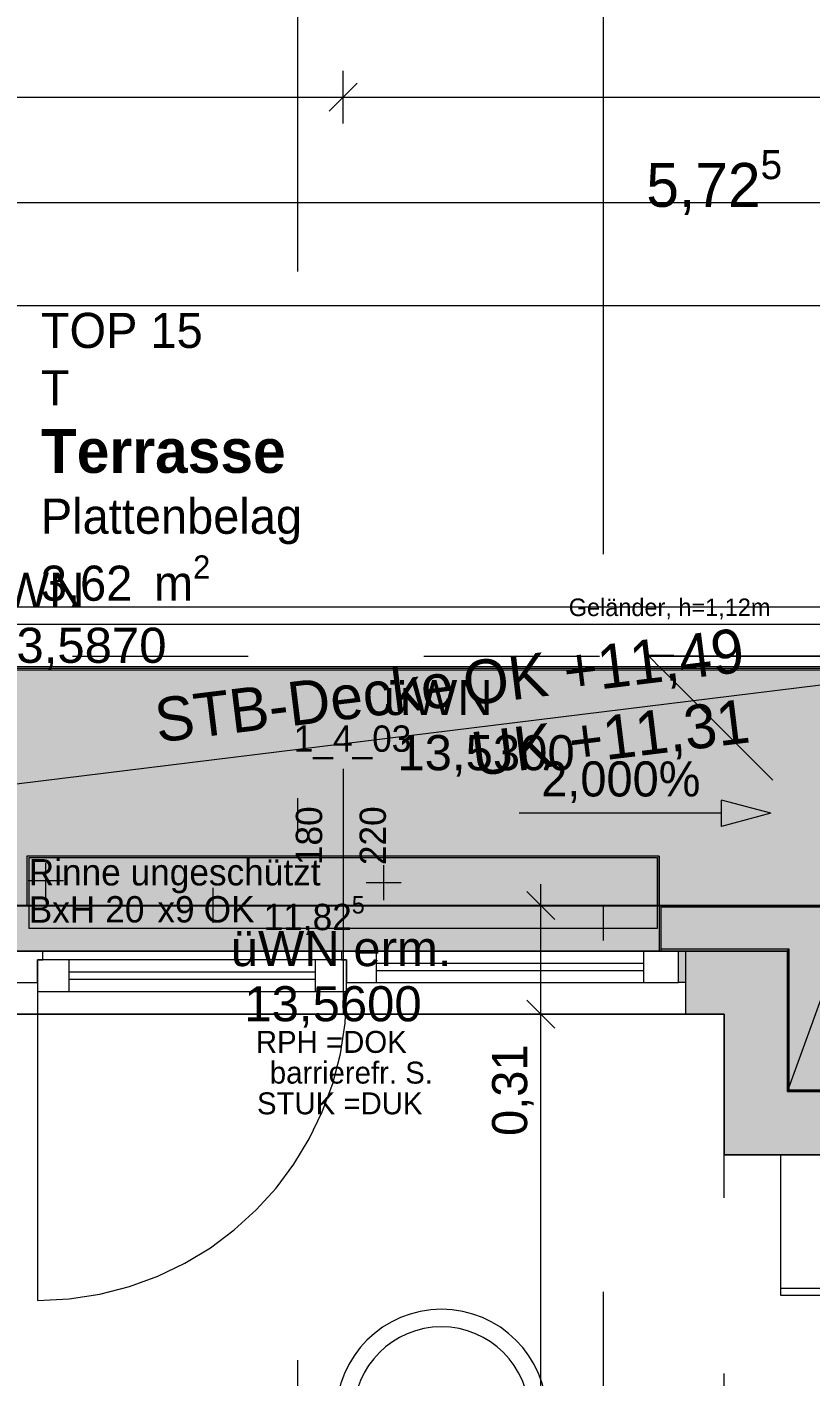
# Model space of a CAD drawing. Header units: metres. Extents: x -3 to 171, y -23 to 41.
# Drawn here: x 10.36 to 12.589, y -1.34 to 2.501 of the extents above; entities that cross this region are included whole.
import ezdxf

# ---------------------------------------------------------------- set-up
doc = ezdxf.new("R2010")
doc.units = ezdxf.units.M
doc.header["$MEASUREMENT"] = 0
doc.set_wipeout_variables(frame=1)
for name, pattern in [('Achse', [0.004, 0.002, -0.001, 0, -0.001]), ('Schnittlinie', [0.006, 0.003, -0.0015, 0, -0.0015]), ('Strichlinie eng', [0.002, 0.0015, -0.0005]), ('Untersicht', [0.001, 0.0005, -0.0005]), ('Wipeout_Contour', [1, 0, -1])]:
    doc.linetypes.add(name, pattern=pattern)
for name, color, linetype in [('4._1.DG PP STG1_1_000 Achsraster', 7, 'Continuous'), ('4._1.DG PP STG1_1_110 Wand Aussen', 7, 'Continuous'), ('4._1.DG PP STG1_1_140 Geländer transparent', 7, 'Continuous'), ('4._1.DG PP STG1_1_165 Fassadengestaltung Bänder', 7, 'Continuous'), ('4._1.DG PP STG1_1_210 Decke', 7, 'Continuous'), ('4._1.DG PP STG1_1_220 Bodenaufbau', 7, 'Continuous'), ('4._1.DG PP STG1_1_220 Bodenaufbau - Außen_ Gefälle', 7, 'Continuous'), ('4._1.DG PP STG1_1_221 Bodenaufbau - Abdichtung', 7, 'Continuous'), ('4._1.DG PP STG1_1_221 Bodenaufbau - Terrassenbelag', 7, 'Continuous'), ('4._1.DG PP STG1_1_310 Dachkonstruktion massiv', 7, 'Continuous'), ('4._1.DG PP STG1_1_510 Möblierung', 7, 'Continuous'), ('4._1.DG PP STG1_1_611 Entwässerung', 7, 'Continuous'), ('4._1.DG PP STG1_1_810 Raum', 7, 'Continuous'), ('4._1.DG PP STG1_1_851 Marker Schnitt', 7, 'Continuous'), ('4._1.DG PP STG1_1_910 Allgemein Lageplan Höhen', 7, 'Continuous'), ('4._1.DG PP STG1_1_945 Einreichplan Beschriftung', 7, 'Continuous'), ('4._1.DG PP STG1_1_950 Polierplan Bemaßung', 7, 'Continuous'), ('4._1.DG PP STG1_1_955 Polierplan Beschriftung', 7, 'Continuous'), ('4._1.DG PP STG1_1_Neubau_840 Baulinien', 7, 'Continuous')]:
    doc.layers.add(name, color=color, linetype=linetype)
doc.styles.add('ERSTELLTER_STIL_1', font='arial.ttf')
doc.styles.add('ERSTELLTER_STIL_2', font='')
doc.styles.add('ERSTELLTER_STIL_6', font='')
doc.styles.get('ERSTELLTER_STIL_2').set_extended_font_data('Eurostile')
doc.styles.get('ERSTELLTER_STIL_6').set_extended_font_data('Eurostile', bold=True)
doc.linetypes.add('Grenze Grundstück', pattern='A,0,[1,415_260415_PP_VA_1_7 1 DG1.Shx,S=0.00031746,R=0,X=0,Y=0],-0.04,0', length=0.04)

msp = doc.modelspace()

# ---------------------------------------------------------------- hatches: boundary and pattern name
at = {"layer": '4._1.DG PP STG1_1_110 Wand Aussen', "linetype": 'Continuous', "lineweight": 13, "true_color": 0xff6400}
for points in [[(12.165, -0.005), (12.165, -0.125), (12.53, -0.125), (12.53, -0.005)], [(12.53, -0.125), (12.65, -0.125), (12.65, -0.005)], [(12.53, -0.005), (12.53, -0.125), (12.65, -0.005)], [(12.215, -0.13), (12.215, -0.22), (12.235, -0.22), (12.235, -0.13)], [(12.53, -0.125), (12.53, -0.405), (12.65, -0.405), (12.65, -0.125)], [(12.65, -0.405), (12.53, -0.525), (12.65, -0.525)], [(12.65, -0.405), (12.53, -0.405), (12.53, -0.525)]]:
    msp.add_hatch(color=30, dxfattribs=at).paths.add_polyline_path(points)
at = {"layer": '4._1.DG PP STG1_1_110 Wand Aussen', "linetype": 'Continuous', "lineweight": 0, "true_color": 0x373737}
for points in [[(12.165, -0.13), (12.525, -0.13), (12.525, -0.125), (12.165, -0.125)], [(12.525, -0.13), (12.53, -0.13), (12.53, -0.125)], [(12.525, -0.125), (12.525, -0.13), (12.53, -0.125)], [(12.525, -0.13), (12.525, -0.525), (12.53, -0.525), (12.53, -0.13)], [(12.53, -0.525), (12.525, -0.53), (12.53, -0.53)], [(12.53, -0.525), (12.525, -0.525), (12.525, -0.53)], [(12.53, -0.53), (14.045, -0.53), (14.045, -0.525), (12.53, -0.525)]]:
    msp.add_hatch(color=250, dxfattribs=at).paths.add_polyline_path(points)
at = {"layer": '4._1.DG PP STG1_1_110 Wand Aussen', "linetype": 'Continuous', "lineweight": 13, "true_color": 0x3f7f02}
for points in [[(12.235, -0.13), (12.235, -0.22), (12.235, -0.31), (12.345, -0.31), (12.345, -0.13)], [(12.345, -0.31), (12.525, -0.31), (12.525, -0.13)], [(12.345, -0.31), (12.525, -0.13), (12.345, -0.13)], [(12.345, -0.31), (12.345, -0.53), (12.525, -0.53), (12.525, -0.31)], [(12.525, -0.53), (12.345, -0.71), (12.525, -0.71)], [(12.525, -0.53), (12.345, -0.53), (12.345, -0.71)], [(12.525, -0.71), (14.045, -0.71), (14.045, -0.53), (12.525, -0.53)]]:
    msp.add_hatch(color=76, dxfattribs=at).paths.add_polyline_path(points)
at = {"layer": '4._1.DG PP STG1_1_210 Decke', "linetype": 'Continuous', "lineweight": 0, "true_color": 0x060c00}
msp.add_hatch(color=98, dxfattribs=at).paths.add_polyline_path([(6.02, 0.67), (6.02, -0.53), (6.455, -0.53), (6.455, -0.13), (12.525, -0.13), (12.525, -0.53), (12.96, -0.53), (12.96, 0.67)])
at = {"layer": '4._1.DG PP STG1_1_950 Polierplan Bemaßung', "linetype": 'Continuous', "lineweight": 13, "true_color": 0x6c6cff}
msp.add_hatch(color=171, dxfattribs=at).paths.add_polyline_path([(12.4775, 0.2625), (12.3375, 0.3), (12.3375, 0.225)])

# ---------------------------------------------------------------- linework, layer by layer
at = {"layer": '4._1.DG PP STG1_1_000 Achsraster', "color": 5, "linetype": 'Achse', "lineweight": 0, "ltscale": 1000}
msp.add_line((-1.5, 0), (21, 0), dxfattribs=at)
at = {"layer": '4._1.DG PP STG1_1_110 Wand Aussen', "color": 7, "linetype": 'Continuous', "lineweight": 13, "ltscale": 1000}
for p, q in [((11.26, 0.3891), (11.26, -0.31)), ((10.36, 0), (12.16, 0)), ((12.16, 0), (12.16, 0)), ((12.16, 0), (12.16, -0.005)), ((12.165, 0), (12.16, 0)), ((12.16, 0), (12.16, -0.005)), ((12.16, -0.005), (12.16, -0.125)), ((12.16, -0.005), (12.16, -0.125)), ((12.53, -0.005), (12.165, -0.005)), ((12.165, -0.005), (12.165, -0.13)), ((12.65, -0.005), (12.53, -0.005)), ((10.405, -0.13), (10.305, -0.13)), ((11.255, -0.13), (10.405, -0.13)), ((10.405, -0.155), (10.405, -0.13)), ((11.305, -0.13), (11.255, -0.13)), ((11.255, -0.13), (11.255, -0.155)), ((11.355, -0.13), (11.305, -0.13)), ((12.115, -0.13), (11.355, -0.13)), ((11.355, -0.22), (11.355, -0.13)), ((12.215, -0.13), (12.115, -0.13)), ((12.115, -0.13), (12.115, -0.22)), ((12.16, -0.125), (12.16, -0.13)), ((12.16, -0.125), (12.16, -0.13)), ((12.165, -0.13), (12.16, -0.13)), ((12.165, -0.13), (12.16, -0.13)), ((12.165, -0.13), (12.16, -0.13)), ((12.525, -0.125), (12.165, -0.125)), ((12.165, -0.13), (12.235, -0.13)), ((12.165, -0.13), (12.235, -0.13)), ((12.165, -0.13), (12.235, -0.13)), ((12.215, -0.22), (12.215, -0.13)), ((12.53, -0.125), (12.525, -0.125)), ((12.53, -0.13), (12.53, -0.125)), ((12.53, -0.13), (12.53, -0.125)), ((12.53, -0.525), (12.53, -0.13)), ((10.39, -0.22), (10.39, -0.155)), ((10.39, -0.155), (10.405, -0.155)), ((10.39, -0.155), (10.39, -0.245)), ((10.48, -0.155), (10.39, -0.155)), ((11.18, -0.155), (10.48, -0.155)), ((10.48, -0.245), (10.48, -0.155)), ((11.18, -0.19), (10.48, -0.19)), ((11.18, -0.155), (11.18, -0.245)), ((11.27, -0.155), (11.18, -0.155)), ((11.255, -0.155), (11.27, -0.155)), ((11.27, -0.155), (11.27, -0.22)), ((11.27, -0.245), (11.27, -0.155)), ((12.115, -0.165), (11.355, -0.165)), ((11.355, -0.185), (12.115, -0.185)), ((10.305, -0.22), (10.39, -0.22)), ((10.48, -0.21), (11.18, -0.21)), ((11.27, -0.22), (11.305, -0.22)), ((11.305, -0.22), (11.355, -0.22)), ((11.355, -0.22), (12.115, -0.22)), ((12.115, -0.22), (12.215, -0.22)), ((10.39, -0.245), (10.48, -0.245)), ((10.48, -0.245), (11.18, -0.245)), ((11.18, -0.245), (11.27, -0.245)), ((10.285, -0.31), (12.235, -0.31)), ((12.235, -0.31), (12.235, -0.31)), ((12.53, -0.525), (12.65, -0.525)), ((12.53, -0.525), (12.65, -0.525))]:
    msp.add_line(p, q, dxfattribs=at)
at = {"layer": '4._1.DG PP STG1_1_110 Wand Aussen', "color": 7, "linetype": 'Continuous', "lineweight": 18, "ltscale": 1000}
for p, q in [((12.345, -0.13), (12.235, -0.13)), ((12.235, -0.13), (12.235, -0.22)), ((12.235, -0.13), (12.235, -0.22)), ((12.235, -0.13), (12.235, -0.22)), ((12.525, -0.13), (12.345, -0.13)), ((12.525, -0.31), (12.525, -0.13)), ((12.525, -0.31), (12.525, -0.13)), ((12.235, -0.22), (12.235, -0.31)), ((12.235, -0.22), (12.235, -0.31)), ((12.525, -0.53), (12.525, -0.31)), ((12.525, -0.53), (12.53, -0.53)), ((12.525, -0.53), (12.53, -0.53)), ((14.045, -0.53), (12.53, -0.53))]:
    msp.add_line(p, q, dxfattribs=at)
at = {"layer": '4._1.DG PP STG1_1_110 Wand Aussen', "color": 8, "linetype": 'Strichlinie eng', "lineweight": 0, "ltscale": 1000}
msp.add_line((10.39, -0.245), (10.39, -1.125), dxfattribs=at)
at = {"layer": '4._1.DG PP STG1_1_110 Wand Aussen', "color": 7, "linetype": 'Continuous', "lineweight": 13, "ltscale": 1000, "flags": 128}
msp.add_lwpolyline([(12.655, 0), (12.165, 0)], dxfattribs=at)
msp.add_lwpolyline([(12.215, -0.13), (12.235, -0.13), (12.235, -0.22), (12.215, -0.22)], close=True, dxfattribs=at)
at = {"layer": '4._1.DG PP STG1_1_110 Wand Aussen', "color": 7, "linetype": 'Continuous', "lineweight": 18, "ltscale": 1000, "flags": 128}
for points in [[(12.235, -0.31), (12.345, -0.31)], [(12.345, -0.31), (12.345, -0.71)], [(12.345, -0.71), (12.525, -0.71)], [(12.525, -0.71), (14.045, -0.71)]]:
    msp.add_lwpolyline(points, dxfattribs=at)
at = {"layer": '4._1.DG PP STG1_1_110 Wand Aussen', "color": 8, "linetype": 'Strichlinie eng', "lineweight": 0, "ltscale": 1000}
msp.add_arc((10.39, -0.245), 0.88, 270, 0, dxfattribs=at)
at = {"layer": '4._1.DG PP STG1_1_110 Wand Aussen', "color": 7, "linetype": 'Continuous', "lineweight": 13, "ltscale": 1000}
msp.add_point((10.36, 0), dxfattribs=at)
at = {"layer": '4._1.DG PP STG1_1_165 Fassadengestaltung Bänder', "color": 7, "linetype": 'Continuous', "lineweight": 13, "ltscale": 1000, "flags": 128}
msp.add_lwpolyline([(0, 0), (0, 0.0617), (3.72, 0.85), (5.89, 0.85), (13.09, 0.85), (15.2152, 0.85), (18.985, 0.0511), (18.985, 0), (18.935, 0), (18.935, 0.0074), (15.21, 0.8), (3.72, 0.8)], close=True, dxfattribs=at)
at = {"layer": '4._1.DG PP STG1_1_210 Decke', "color": 7, "linetype": 'Continuous', "lineweight": 13, "ltscale": 1000, "true_color": 0xf4f4f4, "flags": 128}
msp.add_lwpolyline([(6.02, 0.67), (6.02, -0.53), (6.455, -0.53), (6.455, -0.13), (12.525, -0.13), (12.525, -0.53), (12.96, -0.53), (12.96, 0.67)], close=True, dxfattribs=at)
at = {"layer": '4._1.DG PP STG1_1_210 Decke', "color": 255, "linetype": 'Continuous', "lineweight": 13, "ltscale": 1000, "flags": 128}
msp.add_lwpolyline([(3.625, -0.13), (0.1305, -0.13), (0.1845, -14.87), (5.505, -14.87), (5.505, -15.84), (13.475, -15.84), (13.475, -14.87), (18.8055, -14.87), (18.8546, -0.13), (15.325, -0.13), (15.325, -0.53), (12.525, -0.53), (12.525, -0.13), (6.455, -0.13), (6.455, -0.53), (3.625, -0.53)], close=True, dxfattribs=at)
at = {"layer": '4._1.DG PP STG1_1_220 Bodenaufbau', "color": 7, "linetype": 'Continuous', "lineweight": 13, "ltscale": 1000, "true_color": 0xf4f4f4, "flags": 128}
msp.add_lwpolyline([(0.3111, -0.31), (0.3639, -14.69), (18.6261, -14.69), (18.674, -0.31), (15.505, -0.31), (15.505, -0.71), (12.345, -0.71), (12.345, -0.31), (6.635, -0.31), (6.635, -0.71), (3.445, -0.71), (3.445, -0.31)], close=True, dxfattribs=at)
at = {"layer": '4._1.DG PP STG1_1_220 Bodenaufbau - Außen_ Gefälle', "color": 7, "linetype": 'Continuous', "lineweight": 13, "ltscale": 1000, "true_color": 0xf4f4f4, "flags": 128}
msp.add_lwpolyline([(15.1968, 0.675), (15.855, 0.535), (15.855, 0.075), (15.19, 0.075), (15.19, -0.53), (12.525, -0.53), (12.525, -0.13), (6.455, -0.13), (6.455, -0.53), (3.76, -0.53), (3.76, 0.075), (3.13, 0.075), (3.13, 0.5474), (3.7242, 0.675)], close=True, dxfattribs=at)
at = {"layer": '4._1.DG PP STG1_1_221 Bodenaufbau - Abdichtung', "color": 171, "linetype": 'Untersicht', "lineweight": 13, "ltscale": 1000, "true_color": 0x6c6cff, "flags": 128}
for points in [[(12.155, 0.135), (10.365, 0.135)], [(10.365, 0.135), (10.365, -0.065)], [(12.155, -0.065), (12.155, 0.135)], [(10.365, -0.065), (12.155, -0.065)], [(12.525, -0.13), (9.49, -0.13)], [(12.525, -0.53), (12.525, -0.13)], [(12.96, -0.53), (12.525, -0.53)]]:
    msp.add_lwpolyline(points, dxfattribs=at)
at = {"layer": '4._1.DG PP STG1_1_221 Bodenaufbau - Terrassenbelag', "color": 7, "linetype": 'Continuous', "lineweight": 18, "ltscale": 1000, "flags": 128}
for points in [[(10.36, 0.14), (10.36, 0)], [(12.16, 0.14), (10.36, 0.14)], [(12.1598, 0.14), (12.1598, 0)], [(12.16, 0), (12.16, 0.14)], [(10.36, 0), (9.49, 0)], [(12.655, 0), (12.16, 0)]]:
    msp.add_lwpolyline(points, dxfattribs=at)
at = {"layer": '4._1.DG PP STG1_1_310 Dachkonstruktion massiv', "color": 8, "linetype": 'Untersicht', "lineweight": 13, "ltscale": 1000, "flags": 128}
msp.add_lwpolyline([(18.71, -1.4678), (12.345, -1.4678), (12.345, -0.71)], dxfattribs=at)
at = {"layer": '4._1.DG PP STG1_1_510 Möblierung', "color": 8, "linetype": 'Continuous', "lineweight": 13, "ltscale": 1000, "true_color": 0x7e7f7f}
msp.add_line((12.505, -1.09), (13.875, -1.09), dxfattribs=at)
at = {"layer": '4._1.DG PP STG1_1_510 Möblierung', "color": 8, "linetype": 'Continuous', "lineweight": 13, "ltscale": 1000, "true_color": 0x7e7f7f, "flags": 128}
msp.add_lwpolyline([(12.505, -1.11), (13.875, -1.11), (13.875, -0.71), (12.505, -0.71)], close=True, dxfattribs=at)
msp.add_lwpolyline([(11.29, -1.73), (11.79, -1.73), (11.79, -1.45, 1), (11.29, -1.45)], format="xyb", close=True, dxfattribs=at)
at = {"layer": '4._1.DG PP STG1_1_510 Möblierung', "color": 8, "linetype": 'Continuous', "lineweight": 13, "ltscale": 1000, "true_color": 0x7e7f7f}
msp.add_arc((11.54, -1.45), 0.3, 0, 180, dxfattribs=at)
at = {"layer": '4._1.DG PP STG1_1_611 Entwässerung', "color": 7, "linetype": 'Continuous', "lineweight": 13, "ltscale": 1000, "flags": 128}
msp.add_lwpolyline([(10.365, -0.065), (12.155, -0.065), (12.155, 0.135), (10.365, 0.135)], close=True, dxfattribs=at)
at = {"layer": '4._1.DG PP STG1_1_910 Allgemein Lageplan Höhen', "color": 7, "linetype": 'Continuous', "lineweight": 13, "ltscale": 1000}
for p, q in [((10.4135, 0.0206), (10.4135, 0.1206)), ((11.3757, 0.0148), (11.3757, 0.1148)), ((10.3635, 0.0706), (10.4635, 0.0706)), ((11.3257, 0.0648), (11.4257, 0.0648))]:
    msp.add_line(p, q, dxfattribs=at)
at = {"layer": '4._1.DG PP STG1_1_910 Allgemein Lageplan Höhen', "color": 190, "linetype": 'Continuous', "lineweight": 0, "ltscale": 1000, "true_color": 0x9900ff}
for p, q in [((10.89, -0.05), (10.89, 0.05)), ((10.84, 0), (10.94, 0))]:
    msp.add_line(p, q, dxfattribs=at)
at = {"layer": '4._1.DG PP STG1_1_950 Polierplan Bemaßung', "color": 6, "linetype": 'Continuous', "lineweight": 13, "ltscale": 1000, "true_color": 0xfb02fe}
for p, q in [((11.26, 2.2261), (11.26, 2.3761)), ((11.3, 2.3411), (11.22, 2.2611)), ((7.73, 2.3011), (11.26, 2.3011)), ((11.26, 2.3011), (16.6419, 2.3011)), ((9.49, 2.0011), (15.2152, 2.0011)), ((11.8627, -0.04), (11.7827, 0.04)), ((11.8227, 0), (11.8227, 0.06)), ((11.8977, 0), (11.7477, 0)), ((11.8227, -0.31), (11.8227, 0)), ((11.7827, -0.27), (11.8627, -0.35)), ((11.8977, -0.31), (11.7477, -0.31)), ((11.8227, -3.845), (11.8227, -0.31))]:
    msp.add_line(p, q, dxfattribs=at)
at = {"layer": '4._1.DG PP STG1_1_950 Polierplan Bemaßung', "color": 1, "linetype": 'Continuous', "lineweight": 13, "ltscale": 1000, "true_color": 0xfb0106}
msp.add_line((0, 1.7084), (18.985, 1.7084), dxfattribs=at)
at = {"layer": '4._1.DG PP STG1_1_950 Polierplan Bemaßung', "color": 171, "linetype": 'Continuous', "lineweight": 13, "ltscale": 1000, "true_color": 0x6c6cff}
for p, q in [((12.3375, 0.225), (12.3375, 0.3)), ((12.4775, 0.2625), (12.3375, 0.3)), ((12.2775, 0.2625), (11.7612, 0.2625)), ((12.3375, 0.2625), (12.2775, 0.2625)), ((12.4775, 0.2625), (12.3375, 0.225))]:
    msp.add_line(p, q, dxfattribs=at)
at = {"layer": '4._1.DG PP STG1_1_Neubau_840 Baulinien', "color": 1, "linetype": 'Continuous', "lineweight": 25, "ltscale": 1000, "true_color": 0xfb0106, "flags": 128}
msp.add_lwpolyline([(-3.0225, 0.0171), (0, 0), (18.985, 0), (22.9775, -0.0033)], dxfattribs=at)
at = {"layer": '4._1.DG PP STG1_1_Neubau_840 Baulinien', "color": 76, "linetype": 'Grenze Grundstück', "lineweight": 13, "ltscale": 1000, "true_color": 0x3f7f02, "flags": 128}
msp.add_lwpolyline([(0.0612, -22.5231), (0.0564, -12.2031), (0, -0.0002), (18.985, -0.0012), (18.958, -11.4452), (18.9035, -19.5703), (18.8897, -22.5231)], dxfattribs=at)

# ---------------------------------------------------------------- texts
at = {"layer": '4._1.DG PP STG1_1_110 Wand Aussen', "color": 7, "linetype": 'Continuous', "lineweight": 13, "attachment_point": 9, "style": 'ERSTELLTER_STIL_2'}
for s, insert, char_height in [('\\A1;{\\pqr;\\pt0;\\fEurostile|b0|i0|c0|p0;\\W1.000000;1_4_03}', (11.4542, 0.4157), 0.075), ('\\A1;{\\pqr;\\pt0;\\fEurostile|b0|i0|c0|p0;\\W1.000000;RPH =DOK}', (11.4412, -0.4208), 0.0625), ('\\A1;{\\pqr;\\pt0;\\fEurostile|b0|i0|c0|p0;\\W1.000000;barrierefr. S. }', (11.5158, -0.5083), 0.0625), ('\\A1;{\\pqr;\\pt0;\\fEurostile|b0|i0|c0|p0;\\W1.000000;STUK =DUK}', (11.4862, -0.5958), 0.0625)]:
    msp.add_mtext(s, dxfattribs=dict(at, insert=insert, char_height=char_height))
at = {"layer": '4._1.DG PP STG1_1_110 Wand Aussen', "color": 7, "linetype": 'Continuous', "lineweight": 13, "char_height": 0.075, "attachment_point": 9, "rotation": 90, "style": 'ERSTELLTER_STIL_2'}
for s, insert in [('\\A1;{\\pqr;\\pt0;\\fEurostile|b0|i0|c0|p0;\\W1.000000;180}', (11.2014, 0.282)), ('\\A1;{\\pqr;\\pt0;\\fEurostile|b0|i0|c0|p0;\\W1.000000;220}', (11.383, 0.282))]:
    msp.add_mtext(s, dxfattribs=dict(at, insert=insert))
at = {"layer": '4._1.DG PP STG1_1_810 Raum', "color": 7, "linetype": 'Continuous', "lineweight": 13, "attachment_point": 1}
for s, insert, char_height, style in [('\\A1;{\\pql;\\pt0;\\fEurostile|b0|i0|c0|p0;\\W1.000000;TOP 15}', (10.3995, 1.6872), 0.1, 'ERSTELLTER_STIL_2'), ('\\A1;{\\pql;\\pt0;\\fEurostile|b0|i0|c0|p0;\\W1.000000;T}', (10.3995, 1.5237), 0.1, 'ERSTELLTER_STIL_2'), ('\\A1;{\\pql;\\pt0;\\fEurostile|b1|i0|c0|p0;\\W1.000000;Terrasse}', (10.3995, 1.3565), 0.125, 'ERSTELLTER_STIL_6'), ('\\A1;{\\pql;\\pt0;\\fEurostile|b0|i0|c0|p0;\\W1.000000;Plattenbelag}', (10.3995, 1.1581), 0.1, 'ERSTELLTER_STIL_2'), ('\\A1;{\\pql;\\pt0,0.05;\\fEurostile|b0|i0|c0|p0;\\W1.000000;3,62\\fEurostile|b0|i0|c0|p0;\\W1.000000;\\A1{\\H.66x;\\S^  ;}\\fEurostile|b0|i0|c0|p0;\\W1.000000; m\\fEurostile|b0|i0|c0|p0;\\W1.000000;\\A1{\\H.66x;\\S2^  ;}}', (10.3995, 0.9966), 0.1, 'ERSTELLTER_STIL_2')]:
    msp.add_mtext(s, dxfattribs=dict(at, insert=insert, char_height=char_height, style=style))
at = {"layer": '4._1.DG PP STG1_1_910 Allgemein Lageplan Höhen', "color": 7, "linetype": 'Continuous', "lineweight": 13, "char_height": 0.1, "attachment_point": 1, "style": 'ERSTELLTER_STIL_1'}
for s, insert in [('\\A1;{\\pql;\\fArial|b0|i0|c0|p0;\\W1.000000;üWN}', (10.2135, 0.9478)), ('\\A1;{\\pql;\\fArial|b0|i0|c0|p0;\\W1.000000;üWN}', (11.3757, 0.642)), ('\\A1;{\\pql;\\fArial|b0|i0|c0|p0;\\W1.000000; 13,5300}', (11.3757, 0.4848))]:
    msp.add_mtext(s, dxfattribs=dict(at, insert=insert))
at = {"layer": '4._1.DG PP STG1_1_910 Allgemein Lageplan Höhen', "color": 190, "linetype": 'Continuous', "lineweight": 0, "true_color": 0x9900ff, "char_height": 0.1, "attachment_point": 1, "style": 'ERSTELLTER_STIL_1'}
for s, insert in [('\\A1;{\\pql;\\fArial|b0|i0|c0|p0;\\W1.000000;üWN erm.}', (10.94, -0.0729)), ('\\A1;{\\pql;\\fArial|b0|i0|c0|p0;\\W1.000000; 13,5600}', (10.94, -0.23))]:
    msp.add_mtext(s, dxfattribs=dict(at, insert=insert))
at = {"layer": '4._1.DG PP STG1_1_950 Polierplan Bemaßung', "color": 6, "linetype": 'Continuous', "lineweight": 13, "true_color": 0xfb02fe, "insert": (12.1232, 1.9524), "char_height": 0.125, "attachment_point": 7, "style": 'ERSTELLTER_STIL_2'}
msp.add_mtext('\\A1;{\\pql;\\fEurostile|b0|i0|c0|p0;\\W1.000000;5,72\\fEurostile|b0|i0|c0|p0;\\W1.000000;\\A1{\\H.66x;\\S5^  ;}}', dxfattribs=at)
at = {"layer": '4._1.DG PP STG1_1_950 Polierplan Bemaßung', "color": 171, "linetype": 'Continuous', "lineweight": 13, "true_color": 0x6c6cff, "insert": (12.2775, 0.2915), "char_height": 0.1, "attachment_point": 9, "style": 'ERSTELLTER_STIL_2'}
msp.add_mtext('\\A1;{\\pqr;\\fEurostile|b0|i0|c0|p0;\\W1.000000;2,000\\fEurostile|b0|i0|c0|p0;\\W1.000000;%}', dxfattribs=at)
at = {"layer": '4._1.DG PP STG1_1_950 Polierplan Bemaßung', "color": 6, "linetype": 'Continuous', "lineweight": 13, "true_color": 0xfb02fe, "insert": (11.8027, -0.6564), "char_height": 0.1, "width": 0.306373, "attachment_point": 7, "rotation": 90, "style": 'ERSTELLTER_STIL_2'}
msp.add_mtext('\\A1;{\\pql;\\fEurostile|b0|i0|c0|p0;\\W1.000000;0,31}', dxfattribs=at)
at = {"layer": '4._1.DG PP STG1_1_955 Polierplan Beschriftung', "color": 7, "linetype": 'Continuous', "lineweight": 13, "char_height": 0.075, "attachment_point": 1, "style": 'ERSTELLTER_STIL_2'}
for s, insert in [('\\A1;{\\pql;\\fEurostile|b0|i0|c0|p0;\\W1.000000;Rinne ungeschützt\\fEurostile|b0|i0|c0|p0;\\W1.000000;  }', (10.365, 0.1319)), ('\\A1;{\\pql;\\pt0,1;\\fEurostile|b0|i0|c0|p0;\\W1.000000;BxH }', (10.365, 0.0257)), ('\\A1;{\\pql;\\pt0,1;\\fEurostile|b0|i0|c0|p0;\\W1.000000;20\\fEurostile|b0|i0|c0|p0;\\W1.000000;\\A1{\\H.66x;\\S^  ;}\\fEurostile|b0|i0|c0|p0;\\W1.000000;\\fEurostile|b0|i0|c0|p0;\\W1.000000;\\A1{\\H.66x;\\S^  ;}\\fEurostile|b0|i0|c0|p0;\\W1.000000;x\\fEurostile|b0|i0|c0|p0;\\W1.000000;\\fEurostile|b0|i0|c0|p0;\\W1.000000;\\fEurostile|b0|i0|c0|p0;\\W1.000000;\\fEurostile|b0|i0|c0|p0;\\W1.000000;\\fEurostile|b0|i0|c0|p0;\\W1.000000;9\\fEurostile|b0|i0|c0|p0;\\W1.000000;\\A1{\\H.66x;\\S^  ;}\\fEurostile|b0|i0|c0|p0;\\W1.000000;\\fEurostile|b0|i0|c0|p0;\\W1.000000;\\A1{\\H.66x;\\S^  ;}\\fEurostile|b0|i0|c0|p0;\\W1.000000;\\fEurostile|b0|i0|c0|p0;\\W1.000000;\\fEurostile|b0|i0|c0|p0;\\W1.000000;\\fEurostile|b0|i0|c0|p0;\\W1.000000;\\fEurostile|b0|i0|c0|p0;\\W1.000000;\\fEurostile|b0|i0|c0|p0;\\W1.000000;\\fEurostile|b0|i0|c0|p0;\\W1.000000;\\A1{\\H.66x;\\S^  ;}\\fEurostile|b0|i0|c0|p0;\\W1.000000;\\fEurostile|b0|i0|c0|p0;\\W1.000000;\\A1{\\H.66x;\\S^  ;}\\fEurostile|b0|i0|c0|p0;\\W1.000000;\\fEurostile|b0|i0|c0|p0;\\W1.000000;\\fEurostile|b0|i0|c0|p0;\\W1.000000;\\fEurostile|b0|i0|c0|p0;\\W1.000000;\\fEurostile|b0|i0|c0|p0;\\W1.000000;\\fEurostile|b0|i0|c0|p0;\\W1.000000;\\fEurostile|b0|i0|c0|p0;\\W1.000000;\\A1{\\H.66x;\\S^  ;}\\fEurostile|b0|i0|c0|p0;\\W1.000000;\\fEurostile|b0|i0|c0|p0;\\W1.000000;\\A1{\\H.66x;\\S^  ;}\\fEurostile|b0|i0|c0|p0;\\W1.000000;\\fEurostile|b0|i0|c0|p0;\\W1.000000;\\fEurostile|b0|i0|c0|p0;\\W1.000000;\\fEurostile|b0|i0|c0|p0;\\W1.000000;\\fEurostile|b0|i0|c0|p0;\\W1.000000;\\fEurostile|b0|i0|c0|p0;\\W1.000000;\\fEurostile|b0|i0|c0|p0;\\W1.000000;\\A1{\\H.66x;\\S^  ;}\\fEurostile|b0|i0|c0|p0;\\W1.000000;\\fEurostile|b0|i0|c0|p0;\\W1.000000;\\A1{\\H.66x;\\S^  ;}\\fEurostile|b0|i0|c0|p0;\\W1.000000;\\fEurostile|b0|i0|c0|p0;\\W1.000000;\\fEurostile|b0|i0|c0|p0;\\W1.000000;\\fEurostile|b0|i0|c0|p0;\\W1.000000;\\fEurostile|b0|i0|c0|p0;\\W1.000000;\\fEurostile|b0|i0|c0|p0;\\W1.000000;\\fEurostile|b0|i0|c0|p0;\\W1.000000;\\A1{\\H.66x;\\S^  ;}\\fEurostile|b0|i0|c0|p0;\\W1.000000;}', (10.5829, 0.0264)), ('\\A1;{\\pql;\\pt0,1;\\fEurostile|b0|i0|c0|p0;\\W1.000000; OK }', (10.8353, 0.0264)), ('\\A1;{\\pql;\\pt0,1;\\fEurostile|b0|i0|c0|p0;\\W1.000000;11,82\\fEurostile|b0|i0|c0|p0;\\W1.000000;\\A1{\\H.66x;\\S5^  ;}\\fEurostile|b0|i0|c0|p0;\\W1.000000;\\fEurostile|b0|i0|c0|p0;\\W1.000000;\\A1{\\H.66x;\\S^  ;}\\fEurostile|b0|i0|c0|p0;\\W1.000000;\\fEurostile|b0|i0|c0|p0;\\W1.000000;\\fEurostile|b0|i0|c0|p0;\\W1.000000;\\fEurostile|b0|i0|c0|p0;\\W1.000000;\\fEurostile|b0|i0|c0|p0;\\W1.000000;\\fEurostile|b0|i0|c0|p0;\\W1.000000;\\fEurostile|b0|i0|c0|p0;\\W1.000000;\\A1{\\H.66x;\\S^  ;}\\fEurostile|b0|i0|c0|p0;\\W1.000000;\\fEurostile|b0|i0|c0|p0;\\W1.000000;\\A1{\\H.66x;\\S^  ;}\\fEurostile|b0|i0|c0|p0;\\W1.000000;\\fEurostile|b0|i0|c0|p0;\\W1.000000;\\fEurostile|b0|i0|c0|p0;\\W1.000000;\\fEurostile|b0|i0|c0|p0;\\W1.000000;\\fEurostile|b0|i0|c0|p0;\\W1.000000;\\fEurostile|b0|i0|c0|p0;\\W1.000000;\\fEurostile|b0|i0|c0|p0;\\W1.000000;\\A1{\\H.66x;\\S^  ;}\\fEurostile|b0|i0|c0|p0;\\W1.000000;\\fEurostile|b0|i0|c0|p0;\\W1.000000;\\A1{\\H.66x;\\S^  ;}\\fEurostile|b0|i0|c0|p0;\\W1.000000;\\fEurostile|b0|i0|c0|p0;\\W1.000000;\\fEurostile|b0|i0|c0|p0;\\W1.000000;\\fEurostile|b0|i0|c0|p0;\\W1.000000;\\fEurostile|b0|i0|c0|p0;\\W1.000000;\\fEurostile|b0|i0|c0|p0;\\W1.000000;\\fEurostile|b0|i0|c0|p0;\\W1.000000;\\A1{\\H.66x;\\S^  ;}\\fEurostile|b0|i0|c0|p0;\\W1.000000;\\fEurostile|b0|i0|c0|p0;\\W1.000000;\\fEurostile|b0|i0|c0|p0;\\W1.000000;\\fEurostile|b0|i0|c0|p0;\\W1.000000;\\fEurostile|b0|i0|c0|p0;\\W1.000000;\\fEurostile|b0|i0|c0|p0;\\W1.000000;\\fEurostile|b0|i0|c0|p0;\\W1.000000;\\fEurostile|b0|i0|c0|p0;\\W1.000000;\\fEurostile|b0|i0|c0|p0;\\W1.000000;\\fEurostile|b0|i0|c0|p0;\\W1.000000;\\fEurostile|b0|i0|c0|p0;\\W1.000000;\\fEurostile|b0|i0|c0|p0;\\W1.000000;\\fEurostile|b0|i0|c0|p0;\\W1.000000;\\fEurostile|b0|i0|c0|p0;\\W1.000000;\\fEurostile|b0|i0|c0|p0;\\W1.000000;\\fEurostile|b0|i0|c0|p0;\\W1.000000;\\fEurostile|b0|i0|c0|p0;\\W1.000000;\\fEurostile|b0|i0|c0|p0;\\W1.000000;\\fEurostile|b0|i0|c0|p0;\\W1.000000;}', (11.0338, 0.0264))]:
    msp.add_mtext(s, dxfattribs=dict(at, insert=insert))

# ---------------------------------------------------------------- next in the draw order: wipeouts: each hides what was drawn before it
at = {"color": 254, "linetype": 'Wipeout_Contour', "lineweight": 0, "ltscale": 49.079087}
msp.add_wipeout([(14.6334, 0.8), (9.52, 0.8), (9.52, 0.68), (15.1974, 0.68)], dxfattribs=at).dxf.layer = '4._1.DG PP STG1_1_140 Geländer transparent'

# ---------------------------------------------------------------- next in the draw order: linework, layer by layer
at = {"layer": '4._1.DG PP STG1_1_000 Achsraster', "color": 5, "linetype": 'Achse', "lineweight": 0, "ltscale": 1000}
msp.add_line((12, 3), (12, -22.5231), dxfattribs=at)
at = {"layer": '4._1.DG PP STG1_1_140 Geländer transparent', "color": 7, "linetype": 'Continuous', "lineweight": 18, "ltscale": 1000, "flags": 128}
for points in [[(15.21, 0.8), (9.52, 0.8)], [(9.52, 0.68), (15.1974, 0.68)]]:
    msp.add_lwpolyline(points, dxfattribs=at)
at = {"layer": '4._1.DG PP STG1_1_221 Bodenaufbau - Abdichtung', "color": 171, "linetype": 'Untersicht', "lineweight": 13, "ltscale": 1000, "true_color": 0x6c6cff, "flags": 128}
for points in [[(9.49, 0.71), (12.13, 0.71)], [(12.1286, 0.7114), (12.129, 0.711), (12.13, 0.71)], [(14.2014, 0.7114), (12.1286, 0.7114)], [(12.129, 0.711), (14.201, 0.711)], [(12.13, 0.71), (13.165, -0.325)], [(13.165, -0.325), (12.13, 0.71)], [(12.13, 0.71), (14.2, 0.71)]]:
    msp.add_lwpolyline(points, dxfattribs=at)
at = {"layer": '4._1.DG PP STG1_1_221 Bodenaufbau - Terrassenbelag', "color": 7, "linetype": 'Continuous', "lineweight": 18, "ltscale": 1000, "flags": 128}
msp.add_lwpolyline([(9.49, 0.675), (13.915, 0.675)], dxfattribs=at)
at = {"layer": '4._1.DG PP STG1_1_851 Marker Schnitt', "color": 7, "linetype": 'Schnittlinie', "lineweight": 13, "ltscale": 1000}
msp.add_line((11.13, 4.805), (11.13, -5.7741), dxfattribs=at)
at = {"layer": '4._1.DG PP STG1_1_950 Polierplan Bemaßung', "color": 7, "linetype": 'Continuous', "lineweight": 13, "ltscale": 1000}
for p, q in [((12.525, -0.53), (13.2415, 1.4466)), ((6.455, -0.13), (12.96, 0.67))]:
    msp.add_line(p, q, dxfattribs=at)

# ---------------------------------------------------------------- next in the draw order: texts
at = {"layer": '4._1.DG PP STG1_1_910 Allgemein Lageplan Höhen', "color": 7, "linetype": 'Continuous', "lineweight": 13, "insert": (10.2135, 0.7906), "char_height": 0.1, "attachment_point": 1, "style": 'ERSTELLTER_STIL_1'}
msp.add_mtext('\\A1;{\\pql;\\fArial|b0|i0|c0|p0;\\W1.000000; 13,5870}', dxfattribs=at)
at = {"layer": '4._1.DG PP STG1_1_945 Einreichplan Beschriftung', "color": 7, "linetype": 'Continuous', "lineweight": 13, "insert": (11.9024, 0.8145), "char_height": 0.05, "attachment_point": 7, "style": 'ERSTELLTER_STIL_2'}
msp.add_mtext('\\A1;{\\pql;\\fEurostile|b0|i0|c0|p0;\\W1.000000;Geländer, h=1,12m}', dxfattribs=at)
at = {"layer": '4._1.DG PP STG1_1_950 Polierplan Bemaßung', "color": 7, "linetype": 'Continuous', "lineweight": 13, "insert": (11.6164, 0.5119), "char_height": 0.125, "attachment_point": 4, "rotation": 7.0112, "line_spacing_factor": 0.968161, "style": 'ERSTELLTER_STIL_2'}
msp.add_mtext('\\A1;{\\pql;\\fEurostile|b0|i0|c0|p0;\\W1.000000;OK \\fEurostile|b0|i0|c0|p0;\\W1.000000;+\\fEurostile|b0|i0|c0|p0;\\W1.000000;11,49\\fEurostile|b0|i0|c0|p0;\\W1.000000;\\A1{\\H.66x;\\S^  ;}\\fEurostile|b0|i0|c0|p0;\\W1.000000;\\fEurostile|b0|i0|c0|p0;\\W1.000000;\\P\\pql;\\fEurostile|b0|i0|c0|p0;\\W1.000000;UK \\fEurostile|b0|i0|c0|p0;\\W1.000000;+\\fEurostile|b0|i0|c0|p0;\\W1.000000;11,31\\fEurostile|b0|i0|c0|p0;\\W1.000000;\\A1{\\H.66x;\\S^  ;}\\fEurostile|b0|i0|c0|p0;\\W1.000000;\\fEurostile|b0|i0|c0|p0;\\W1.000000;}', dxfattribs=at)
at = {"layer": '4._1.DG PP STG1_1_950 Polierplan Bemaßung', "color": 7, "linetype": 'Continuous', "lineweight": 13, "insert": (10.742, 0.3861), "char_height": 0.125, "attachment_point": 4, "rotation": 7.0112, "style": 'ERSTELLTER_STIL_2'}
msp.add_mtext('\\A1;{\\pql;\\fEurostile|b0|i0|c0|p0;\\W1.000000;\\fEurostile|b0|i0|c0|p0;\\W1.000000;\\fEurostile|b0|i0|c0|p0;\\W1.000000;STB-Decke\\fEurostile|b0|i0|c0|p0;\\W1.000000;\\A1{\\H.66x;\\S^  ;}\\fEurostile|b0|i0|c0|p0;\\W1.000000;\\fEurostile|b0|i0|c0|p0;\\W1.000000;\\P\\pql;\\fEurostile|b0|i0|c0|p0;\\W1.000000;\\fEurostile|b0|i0|c0|p0;\\W1.000000;\\fEurostile|b0|i0|c0|p0;\\W1.000000;\\fEurostile|b0|i0|c0|p0;\\W1.000000;\\A1{\\H.66x;\\S^  ;}\\fEurostile|b0|i0|c0|p0;\\W1.000000;\\fEurostile|b0|i0|c0|p0;\\W1.000000;}', dxfattribs=at)

doc.saveas('drawing.dxf')
